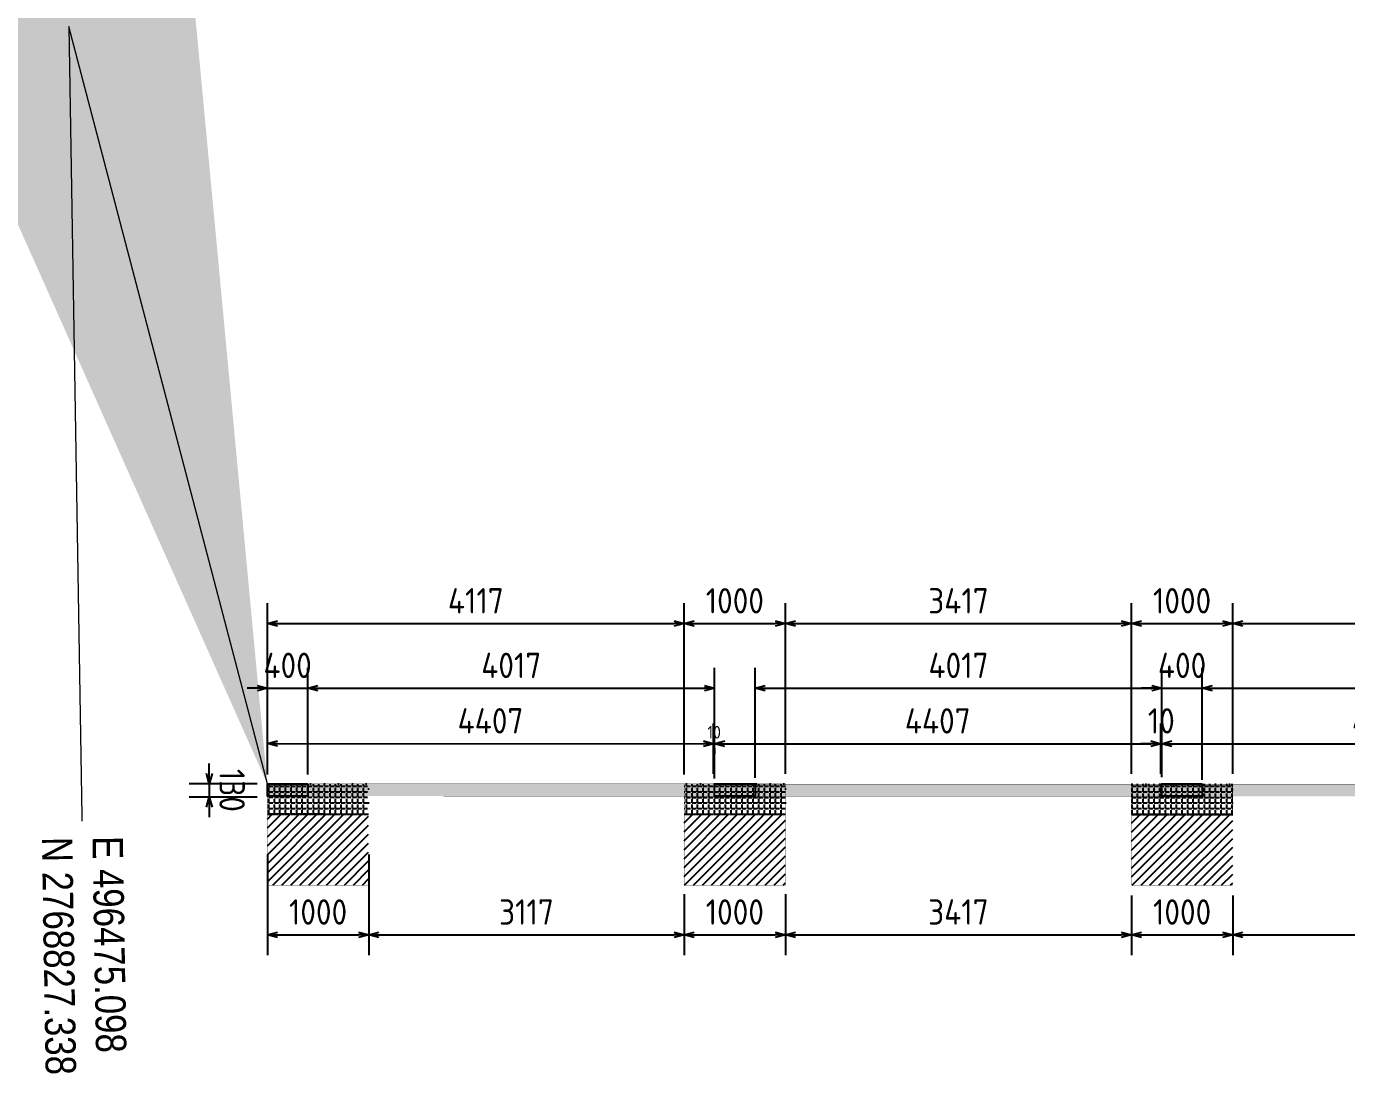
# Model space of a CAD drawing. Header units: centimetres. Extents: x -6122352 to 7132207, y -1694241 to 1947892.
# Drawn here: x 3269303 to 3282341, y 155933 to 166440 of the extents above; entities that cross this region are included whole.
import ezdxf

# ---------------------------------------------------------------- set-up
doc = ezdxf.new("R2010")
doc.units = ezdxf.units.CM
doc.header["$MEASUREMENT"] = 0
doc.header["$PDMODE"] = 66
doc.header["$PDSIZE"] = 100
doc.linetypes.add('DASHED2', pattern=[0.375, 0.25, -0.125])
for name, color, linetype in [('00-MI-DIM', 7, 'Continuous'), ('@MI-FOOTINGS', 7, 'Continuous'), ('@MI-TYPE-01', 30, 'Continuous'), ('@MI-TYPE-02', 6, 'Continuous')]:
    doc.layers.add(name, color=color, linetype=linetype)
doc.styles.add('Gen-Text', font='arial.ttf', dxfattribs={"height": 2.5})
doc.styles.add('JWC BHQ 3.00', font='swissc.ttf', dxfattribs={"height": 3})
doc.styles.add('Schueco-BEMSTIL', font='isocpeur.ttf', dxfattribs={"width": 0.9})
doc.dimstyles.new('Dim Arrow Ann', dxfattribs={"dimtxt": 2.5, "dimasz": 3, "dimexe": 1.5, "dimexo": 1.5, "dimgap": 1, "dimtad": 1, "dimdec": 0, "dimlfac": 1000, "dimzin": 0, "dimdsep": 46, "dimtxsty": 'Gen-Text', "dimblk": 'ARCHTICK', "dimcen": 0, "dimclrd": 7, "dimclre": 7, "dimclrt": 7, "dimadec": 0, "dimazin": 0, "dimtfac": 1, "dimtdec": 0, "dimtofl": 0, "dimtmove": 2, "dimatfit": 3, "dimfxl": 1, "dimtolj": 1, "dimtzin": 0, "dimlwd": 0, "dimlwe": 0, "dimarcsym": 0})
doc.dimstyles.new('MI- JWC-TXT-2.5 MM', dxfattribs={"dimscale": 1.5, "dimtxt": 2.5, "dimasz": 1, "dimexe": 2, "dimexo": 1, "dimgap": 1, "dimtad": 1, "dimdec": 0, "dimdsep": 46, "dimtxsty": 'Schueco-BEMSTIL', "dimblk": 'OPEN30', "dimcen": 0, "dimdle": 2, "dimclrd": 140, "dimclre": 8, "dimclrt": 40, "dimadec": 0, "dimazin": 2, "dimtfac": 1, "dimtdec": 0, "dimtix": 1, "dimtmove": 2, "dimatfit": 3, "dimldrblk": 'OPEN', "dimfxl": 2, "dimlwd": -1, "dimlwe": -1, "dimarcsym": 0})

# ---------------------------------------------------------------- blocks, each defined once
blk = doc.blocks.new('_ArchTick')
at = {"color": 0, "linetype": 'ByBlock', "const_width": 0.15}
blk.add_lwpolyline([(-0.5, -0.5), (0.5, 0.5)], dxfattribs=at)
blk = doc.blocks.new('T1-FOOTING')
at = {"transparency": 33554679}
h = blk.add_hatch(dxfattribs=at)
h.set_pattern_fill('ANGLE', color=256, scale=500)
h.set_pattern_definition([(0, (0, 0), (0, 137.5), [100, -37.5]), (90, (0, 0), (-137.5, 8e-15), [100, -37.5])])
h.paths.add_polyline_path([(-500, -300), (500, -300), (500, 0), (-500, 0)])
h.paths.add_polyline_path([(-499.75, -299.75), (499.75, -299.75), (499.75, -0.25), (-499.75, -0.25)], flags=16)
h = blk.add_hatch(dxfattribs=at)
h.set_pattern_fill('ANGLE', color=8, scale=200)
h.set_pattern_definition([(0, (0, 0), (0, 55), [40, -15]), (90, (0, 0), (-55, 3e-15), [40, -15])])
h.paths.add_polyline_path([(500, -300), (500, 0), (-500, 0), (-500, -300)])
h = blk.add_hatch(dxfattribs=at)
h.set_pattern_fill('ANSI31', color=8, scale=500)
h.paths.add_polyline_path([(500, -1000), (500, -300), (-500, -300), (-500, -1000)])
at = {"layer": '@MI-TYPE-01', "color": 240, "linetype": 'DASHED2', "true_color": 0xed1f24}
blk.add_line((-500, -300), (500, -300), dxfattribs=at)
at = {"layer": '@MI-TYPE-01', "color": 240, "true_color": 0xed1f24, "const_width": 2.5}
blk.add_lwpolyline([(-500, 0), (500, 0), (500, -1000), (-500, -1000)], close=True, dxfattribs=at)
blk = doc.blocks.new('RCC COPING')
at = {"layer": '@MI-TYPE-01', "transparency": 33554679}
h = blk.add_hatch(color=8, dxfattribs=at)
h.dxf.hatch_style = 1
h.paths.add_polyline_path([(60, 200), (-60, 200), (-60, -200), (60, -200)])
at = {"layer": '@MI-TYPE-01', "color": 30}
blk.add_lwpolyline([(-60, 200), (60, 200), (60, -200), (-60, -200)], close=True, dxfattribs=at)
blk = doc.blocks.new('_Open30')
at = {"color": 0, "linetype": 'ByBlock', "lineweight": -2}
for p, q in [((-1, 0.27), (0, 0)), ((0, 0), (-1, -0.27)), ((0, 0), (-1, 0))]:
    blk.add_line(p, q, dxfattribs=at)
blk = doc.blocks.new('*D5102')
at = {"layer": '@MI-TYPE-01', "color": 8, "transparency": 16777216}
for p, q in [((-100, 4407), (-597, 4407)), ((-100, 1), (-598, 1))]:
    blk.add_line(p, q, dxfattribs=at)
at = {"layer": '@MI-TYPE-01', "color": 140, "transparency": 16777216}
blk.add_line((-398, 101), (-397, 4307), dxfattribs=at)
at = {"layer": 'Defpoints', "color": 0, "transparency": 16777216}
for p in [(-397, 4407), (0, 4407), (0, 1)]:
    blk.add_point(p, dxfattribs=at)
at = {"layer": '@MI-TYPE-01', "color": 140, "transparency": 16777216, "xscale": 100, "yscale": 100, "zscale": 100}
for p, rotation in [((-397, 4407), 89.99209808025236), ((-398, 1), 269.9920980802524)]:
    blk.add_blockref('_Open30', p, dxfattribs=dict(at, rotation=rotation))
at = {"layer": '@MI-TYPE-01', "color": 40, "transparency": 16777216, "insert": (-623, 2204), "char_height": 250, "attachment_point": 5, "rotation": 89.9921, "style": 'Schueco-BEMSTIL'}
blk.add_mtext('4407', dxfattribs=at)
blk = doc.blocks.new('_Open')
at = {"color": 0, "linetype": 'ByBlock', "lineweight": -2}
for p, q in [((-1, 0.2), (0, 0)), ((-1, -0.2), (0, 0)), ((0, 0), (-1, 0))]:
    blk.add_line(p, q, dxfattribs=at)
blk = doc.blocks.new('*D5099')
at = {"layer": '@MI-TYPE-01', "color": 8, "transparency": 16777216}
for p, q in [((-98, 8824), (-597, 8824)), ((-99, 4417), (-597, 4417))]:
    blk.add_line(p, q, dxfattribs=at)
at = {"layer": '@MI-TYPE-01', "color": 140, "transparency": 16777216}
blk.add_line((-397, 4517), (-397, 8724), dxfattribs=at)
at = {"layer": 'Defpoints', "color": 0, "transparency": 16777216}
for p in [(-397, 8824), (2, 8824), (1, 4417)]:
    blk.add_point(p, dxfattribs=at)
at = {"layer": '@MI-TYPE-01', "color": 140, "transparency": 16777216, "xscale": 100, "yscale": 100, "zscale": 100}
for p, rotation in [((-397, 8824), 89.99209808025236), ((-397, 4417), 269.9920980802524)]:
    blk.add_blockref('_Open30', p, dxfattribs=dict(at, rotation=rotation))
at = {"layer": '@MI-TYPE-01', "color": 40, "transparency": 16777216, "insert": (-622, 6621), "char_height": 250, "attachment_point": 5, "rotation": 89.9921, "style": 'Schueco-BEMSTIL'}
blk.add_mtext('4407', dxfattribs=at)
blk = doc.blocks.new('*D5096')
at = {"layer": '@MI-TYPE-01', "color": 140, "transparency": 16777216}
for p, q in [((-397, 8934), (-397, 9034)), ((-397, 8824), (-397, 8834)), ((-397, 8724), (-397, 8624))]:
    blk.add_line(p, q, dxfattribs=at)
at = {"layer": '@MI-TYPE-01', "color": 8, "transparency": 16777216}
for p, q in [((-98, 8834), (-597, 8834)), ((-98, 8824), (-597, 8824))]:
    blk.add_line(p, q, dxfattribs=at)
at = {"layer": 'Defpoints', "color": 0, "transparency": 16777216}
for p in [(-397, 8834), (2, 8834), (2, 8824)]:
    blk.add_point(p, dxfattribs=at)
at = {"layer": '@MI-TYPE-01', "color": 140, "transparency": 16777216, "xscale": 100, "yscale": 100, "zscale": 100}
for p, rotation in [((-397, 8834), 269.9920980802524), ((-397, 8824), 89.99209808025236)]:
    blk.add_blockref('_Open30', p, dxfattribs=dict(at, rotation=rotation))
at = {"layer": '@MI-TYPE-01', "color": 40, "transparency": 16777216, "insert": (-622, 8829), "char_height": 250, "attachment_point": 5, "rotation": 89.9921, "style": 'Schueco-BEMSTIL'}
blk.add_mtext('10', dxfattribs=at)
blk = doc.blocks.new('*D5093')
at = {"layer": '@MI-TYPE-01', "color": 8, "transparency": 16777216}
for p, q in [((-97, 13241), (-596, 13241)), ((-98, 8834), (-597, 8834))]:
    blk.add_line(p, q, dxfattribs=at)
at = {"layer": '@MI-TYPE-01', "color": 140, "transparency": 16777216}
blk.add_line((-397, 8934), (-396, 13141), dxfattribs=at)
at = {"layer": 'Defpoints', "color": 0, "transparency": 16777216}
for p in [(-396, 13241), (3, 13240), (2, 8834)]:
    blk.add_point(p, dxfattribs=at)
at = {"layer": '@MI-TYPE-01', "color": 140, "transparency": 16777216, "xscale": 100, "yscale": 100, "zscale": 100}
for p, rotation in [((-396, 13241), 89.99209808025236), ((-397, 8834), 269.9920980802524)]:
    blk.add_blockref('_Open30', p, dxfattribs=dict(at, rotation=rotation))
at = {"layer": '@MI-TYPE-01', "color": 40, "transparency": 16777216, "insert": (-621, 11037), "char_height": 250, "attachment_point": 5, "rotation": 89.9921, "style": 'Schueco-BEMSTIL'}
blk.add_mtext('4407', dxfattribs=at)
blk = doc.blocks.new('*D5081')
at = {"layer": '@MI-TYPE-02', "color": 140, "transparency": 16777216}
for p, q in [((-945, 500), (-945, 600)), ((-945, 0), (-945, 400)), ((-945, -100), (-945, -200))]:
    blk.add_line(p, q, dxfattribs=at)
at = {"layer": '@MI-TYPE-02', "color": 8, "transparency": 16777216}
for p, q in [((-94, 400), (-1145, 400)), ((-94, 0), (-1145, 0))]:
    blk.add_line(p, q, dxfattribs=at)
at = {"layer": 'Defpoints', "color": 0, "transparency": 16777216}
for p in [(-945, 400), (6, 400), (6, 0)]:
    blk.add_point(p, dxfattribs=at)
at = {"layer": '@MI-TYPE-02', "color": 140, "transparency": 16777216, "xscale": 100, "yscale": 100, "zscale": 100}
for p, rotation in [((-945, 400), 270), ((-945, 0), 90)]:
    blk.add_blockref('_Open30', p, dxfattribs=dict(at, rotation=rotation))
at = {"layer": '@MI-TYPE-02', "color": 40, "transparency": 16777216, "insert": (-1170, 200), "char_height": 250, "attachment_point": 5, "rotation": 90, "style": 'Schueco-BEMSTIL'}
blk.add_mtext('400', dxfattribs=at)
blk = doc.blocks.new('*D5078')
at = {"layer": '@MI-TYPE-02', "color": 8, "transparency": 16777216}
for p, q in [((-53, 4417), (-1145, 4417)), ((-94, 400), (-1145, 400))]:
    blk.add_line(p, q, dxfattribs=at)
at = {"layer": '@MI-TYPE-02', "color": 140, "transparency": 16777216}
blk.add_line((-945, 500), (-945, 4317), dxfattribs=at)
at = {"layer": 'Defpoints', "color": 0, "transparency": 16777216}
for p in [(-945, 4417), (47, 4417), (6, 400)]:
    blk.add_point(p, dxfattribs=at)
at = {"layer": '@MI-TYPE-02', "color": 140, "transparency": 16777216, "xscale": 100, "yscale": 100, "zscale": 100}
for p, rotation in [((-945, 4417), 90), ((-945, 400), 270)]:
    blk.add_blockref('_Open30', p, dxfattribs=dict(at, rotation=rotation))
at = {"layer": '@MI-TYPE-02', "color": 40, "transparency": 16777216, "insert": (-1170, 2409), "char_height": 250, "attachment_point": 5, "rotation": 90, "style": 'Schueco-BEMSTIL'}
blk.add_mtext('4017', dxfattribs=at)
blk = doc.blocks.new('*D5075')
at = {"layer": '@MI-TYPE-02', "color": 8, "transparency": 16777216}
for p, q in [((-65, 8834), (-1145, 8834)), ((-61, 4817), (-1145, 4817))]:
    blk.add_line(p, q, dxfattribs=at)
at = {"layer": '@MI-TYPE-02', "color": 140, "transparency": 16777216}
blk.add_line((-945, 4917), (-945, 8734), dxfattribs=at)
at = {"layer": 'Defpoints', "color": 0, "transparency": 16777216}
for p in [(-945, 8834), (35, 8834), (39, 4817)]:
    blk.add_point(p, dxfattribs=at)
at = {"layer": '@MI-TYPE-02', "color": 140, "transparency": 16777216, "xscale": 100, "yscale": 100, "zscale": 100}
for p, rotation in [((-945, 8834), 90), ((-945, 4817), 270)]:
    blk.add_blockref('_Open30', p, dxfattribs=dict(at, rotation=rotation))
at = {"layer": '@MI-TYPE-02', "color": 40, "transparency": 16777216, "insert": (-1170, 6826), "char_height": 250, "attachment_point": 5, "rotation": 90, "style": 'Schueco-BEMSTIL'}
blk.add_mtext('4017', dxfattribs=at)
blk = doc.blocks.new('*D5058')
at = {"layer": '@MI-TYPE-02', "color": 140, "transparency": 16777216}
for p, q in [((-945, 9334), (-945, 9434)), ((-945, 8834), (-945, 9234)), ((-945, 8734), (-945, 8634))]:
    blk.add_line(p, q, dxfattribs=at)
at = {"layer": '@MI-TYPE-02', "color": 8, "transparency": 16777216}
for p, q in [((-39, 9234), (-1145, 9234)), ((-65, 8834), (-1145, 8834))]:
    blk.add_line(p, q, dxfattribs=at)
at = {"layer": 'Defpoints', "color": 0, "transparency": 16777216}
for p in [(-945, 9234), (61, 9234), (35, 8834)]:
    blk.add_point(p, dxfattribs=at)
at = {"layer": '@MI-TYPE-02', "color": 140, "transparency": 16777216, "xscale": 100, "yscale": 100, "zscale": 100}
for p, rotation in [((-945, 9234), 270), ((-945, 8834), 90)]:
    blk.add_blockref('_Open30', p, dxfattribs=dict(at, rotation=rotation))
at = {"layer": '@MI-TYPE-02', "color": 40, "transparency": 16777216, "insert": (-1170, 9034), "char_height": 250, "attachment_point": 5, "rotation": 90, "style": 'Schueco-BEMSTIL'}
blk.add_mtext('400', dxfattribs=at)
blk = doc.blocks.new('*D5072')
at = {"layer": '@MI-TYPE-02', "color": 8, "transparency": 16777216}
for p, q in [((-37, 13251), (-1145, 13251)), ((-39, 9234), (-1145, 9234))]:
    blk.add_line(p, q, dxfattribs=at)
at = {"layer": '@MI-TYPE-02', "color": 140, "transparency": 16777216}
blk.add_line((-945, 9334), (-945, 13151), dxfattribs=at)
at = {"layer": 'Defpoints', "color": 0, "transparency": 16777216}
for p in [(-945, 13251), (63, 13251), (61, 9234)]:
    blk.add_point(p, dxfattribs=at)
at = {"layer": '@MI-TYPE-02', "color": 140, "transparency": 16777216, "xscale": 100, "yscale": 100, "zscale": 100}
for p, rotation in [((-945, 13251), 90), ((-945, 9234), 270)]:
    blk.add_blockref('_Open30', p, dxfattribs=dict(at, rotation=rotation))
at = {"layer": '@MI-TYPE-02', "color": 40, "transparency": 16777216, "insert": (-1170, 11242), "char_height": 250, "attachment_point": 5, "rotation": 90, "style": 'Schueco-BEMSTIL'}
blk.add_mtext('4017', dxfattribs=at)
blk = doc.blocks.new('*D5030')
at = {"layer": '@MI-TYPE-01', "color": 8, "transparency": 16777216}
for p, q in [((-94, 4117), (-1783, 4117)), ((-94, 0), (-1783, 0))]:
    blk.add_line(p, q, dxfattribs=at)
at = {"layer": '@MI-TYPE-01', "color": 140, "transparency": 16777216}
blk.add_line((-1583, 100), (-1583, 4017), dxfattribs=at)
at = {"layer": 'Defpoints', "color": 0, "transparency": 16777216}
for p in [(-1583, 4117), (6, 4117), (6, 0)]:
    blk.add_point(p, dxfattribs=at)
at = {"layer": '@MI-TYPE-01', "color": 140, "transparency": 16777216, "xscale": 100, "yscale": 100, "zscale": 100}
for p, rotation in [((-1583, 4117), 90), ((-1583, 0), 270)]:
    blk.add_blockref('_Open30', p, dxfattribs=dict(at, rotation=rotation))
at = {"layer": '@MI-TYPE-01', "color": 40, "transparency": 16777216, "insert": (-1808, 2059), "char_height": 250, "attachment_point": 5, "rotation": 90, "style": 'Schueco-BEMSTIL'}
blk.add_mtext('4117', dxfattribs=at)
blk = doc.blocks.new('*D5034')
at = {"layer": '@MI-TYPE-01', "color": 8, "transparency": 16777216}
for p, q in [((-98, 5117), (-1783, 5117)), ((-94, 4117), (-1783, 4117))]:
    blk.add_line(p, q, dxfattribs=at)
at = {"layer": '@MI-TYPE-01', "color": 140, "transparency": 16777216}
blk.add_line((-1583, 4217), (-1583, 5017), dxfattribs=at)
at = {"layer": 'Defpoints', "color": 0, "transparency": 16777216}
for p in [(-1583, 5117), (2, 5117), (6, 4117)]:
    blk.add_point(p, dxfattribs=at)
at = {"layer": '@MI-TYPE-01', "color": 140, "transparency": 16777216, "xscale": 100, "yscale": 100, "zscale": 100}
for p, rotation in [((-1583, 5117), 90), ((-1583, 4117), 270)]:
    blk.add_blockref('_Open30', p, dxfattribs=dict(at, rotation=rotation))
at = {"layer": '@MI-TYPE-01', "color": 40, "transparency": 16777216, "insert": (-1808, 4617), "char_height": 250, "attachment_point": 5, "rotation": 90, "style": 'Schueco-BEMSTIL'}
blk.add_mtext('1000', dxfattribs=at)
blk = doc.blocks.new('*D5066')
at = {"layer": '@MI-TYPE-01', "color": 8, "transparency": 16777216}
for p, q in [((-99, 8534), (-1783, 8534)), ((-98, 5117), (-1783, 5117))]:
    blk.add_line(p, q, dxfattribs=at)
at = {"layer": '@MI-TYPE-01', "color": 140, "transparency": 16777216}
blk.add_line((-1583, 5217), (-1583, 8434), dxfattribs=at)
at = {"layer": 'Defpoints', "color": 0, "transparency": 16777216}
for p in [(-1583, 8534), (1, 8534), (2, 5117)]:
    blk.add_point(p, dxfattribs=at)
at = {"layer": '@MI-TYPE-01', "color": 140, "transparency": 16777216, "xscale": 100, "yscale": 100, "zscale": 100}
for p, rotation in [((-1583, 8534), 90), ((-1583, 5117), 270)]:
    blk.add_blockref('_Open30', p, dxfattribs=dict(at, rotation=rotation))
at = {"layer": '@MI-TYPE-01', "color": 40, "transparency": 16777216, "insert": (-1808, 6826), "char_height": 250, "attachment_point": 5, "rotation": 90, "style": 'Schueco-BEMSTIL'}
blk.add_mtext('3417', dxfattribs=at)
blk = doc.blocks.new('*D5038')
at = {"layer": '@MI-TYPE-01', "color": 8, "transparency": 16777216}
for p, q in [((-99, 9534), (-1783, 9534)), ((-99, 8534), (-1783, 8534))]:
    blk.add_line(p, q, dxfattribs=at)
at = {"layer": '@MI-TYPE-01', "color": 140, "transparency": 16777216}
blk.add_line((-1583, 8634), (-1583, 9434), dxfattribs=at)
at = {"layer": 'Defpoints', "color": 0, "transparency": 16777216}
for p in [(-1583, 9534), (1, 9534), (1, 8534)]:
    blk.add_point(p, dxfattribs=at)
at = {"layer": '@MI-TYPE-01', "color": 140, "transparency": 16777216, "xscale": 100, "yscale": 100, "zscale": 100}
for p, rotation in [((-1583, 9534), 90), ((-1583, 8534), 270)]:
    blk.add_blockref('_Open30', p, dxfattribs=dict(at, rotation=rotation))
at = {"layer": '@MI-TYPE-01', "color": 40, "transparency": 16777216, "insert": (-1808, 9034), "char_height": 250, "attachment_point": 5, "rotation": 90, "style": 'Schueco-BEMSTIL'}
blk.add_mtext('1000', dxfattribs=at)
blk = doc.blocks.new('*D5042')
at = {"layer": '@MI-TYPE-01', "color": 8, "transparency": 16777216}
for p, q in [((-97, 12950), (-1783, 12950)), ((-99, 9534), (-1783, 9534))]:
    blk.add_line(p, q, dxfattribs=at)
at = {"layer": '@MI-TYPE-01', "color": 140, "transparency": 16777216}
blk.add_line((-1583, 9634), (-1583, 12850), dxfattribs=at)
at = {"layer": 'Defpoints', "color": 0, "transparency": 16777216}
for p in [(-1583, 12950), (3, 12950), (1, 9534)]:
    blk.add_point(p, dxfattribs=at)
at = {"layer": '@MI-TYPE-01', "color": 140, "transparency": 16777216, "xscale": 100, "yscale": 100, "zscale": 100}
for p, rotation in [((-1583, 12950), 90), ((-1583, 9534), 270)]:
    blk.add_blockref('_Open30', p, dxfattribs=dict(at, rotation=rotation))
at = {"layer": '@MI-TYPE-01', "color": 40, "transparency": 16777216, "insert": (-1808, 11242), "char_height": 250, "attachment_point": 5, "rotation": 90, "style": 'Schueco-BEMSTIL'}
blk.add_mtext('3417', dxfattribs=at)
blk = doc.blocks.new('*D3636')
at = {"layer": '@MI-TYPE-02', "color": 8, "transparency": 16777216}
for p, q in [((5768, -107448), (6760, -107448)), ((5768, -108448), (6760, -108448))]:
    blk.add_line(p, q, dxfattribs=at)
at = {"layer": '@MI-TYPE-02', "color": 140, "transparency": 16777216}
blk.add_line((6560, -108348), (6560, -107548), dxfattribs=at)
at = {"layer": 'Defpoints', "color": 0, "transparency": 16777216}
for p in [(5668, -107448), (6560, -107448), (5668, -108448)]:
    blk.add_point(p, dxfattribs=at)
at = {"layer": '@MI-TYPE-02', "color": 140, "transparency": 16777216, "xscale": 100, "yscale": 100, "zscale": 100}
for p, rotation in [((6560, -107448), 90), ((6560, -108448), 270)]:
    blk.add_blockref('_Open30', p, dxfattribs=dict(at, rotation=rotation))
at = {"layer": '@MI-TYPE-02', "color": 40, "transparency": 16777216, "insert": (6335, -107948), "char_height": 250, "attachment_point": 5, "rotation": 90, "style": 'Schueco-BEMSTIL'}
blk.add_mtext('1000', dxfattribs=at)
blk = doc.blocks.new('*D3637')
at = {"layer": '@MI-TYPE-02', "color": 8, "transparency": 16777216}
for p, q in [((6158, -104332), (6760, -104332)), ((5768, -107448), (6760, -107448))]:
    blk.add_line(p, q, dxfattribs=at)
at = {"layer": '@MI-TYPE-02', "color": 140, "transparency": 16777216}
blk.add_line((6560, -107348), (6560, -104432), dxfattribs=at)
at = {"layer": 'Defpoints', "color": 0, "transparency": 16777216}
for p in [(6058, -104332), (6560, -104332), (5668, -107448)]:
    blk.add_point(p, dxfattribs=at)
at = {"layer": '@MI-TYPE-02', "color": 140, "transparency": 16777216, "xscale": 100, "yscale": 100, "zscale": 100}
for p, rotation in [((6560, -104332), 90), ((6560, -107448), 270)]:
    blk.add_blockref('_Open30', p, dxfattribs=dict(at, rotation=rotation))
at = {"layer": '@MI-TYPE-02', "color": 40, "transparency": 16777216, "insert": (6335, -105890), "char_height": 250, "attachment_point": 5, "rotation": 90, "style": 'Schueco-BEMSTIL'}
blk.add_mtext('3117', dxfattribs=at)
blk = doc.blocks.new('*D3638')
at = {"layer": '@MI-TYPE-02', "color": 8, "transparency": 16777216}
for p, q in [((6158, -103332), (6760, -103332)), ((6158, -104332), (6760, -104332))]:
    blk.add_line(p, q, dxfattribs=at)
at = {"layer": '@MI-TYPE-02', "color": 140, "transparency": 16777216}
blk.add_line((6560, -104232), (6560, -103432), dxfattribs=at)
at = {"layer": 'Defpoints', "color": 0, "transparency": 16777216}
for p in [(6058, -103332), (6560, -103332), (6058, -104332)]:
    blk.add_point(p, dxfattribs=at)
at = {"layer": '@MI-TYPE-02', "color": 140, "transparency": 16777216, "xscale": 100, "yscale": 100, "zscale": 100}
for p, rotation in [((6560, -103332), 90), ((6560, -104332), 270)]:
    blk.add_blockref('_Open30', p, dxfattribs=dict(at, rotation=rotation))
at = {"layer": '@MI-TYPE-02', "color": 40, "transparency": 16777216, "insert": (6335, -103832), "char_height": 250, "attachment_point": 5, "rotation": 90, "style": 'Schueco-BEMSTIL'}
blk.add_mtext('1000', dxfattribs=at)
blk = doc.blocks.new('*D3639')
at = {"layer": '@MI-TYPE-02', "color": 8, "transparency": 16777216}
for p, q in [((6171, -99915), (6760, -99915)), ((6170, -103332), (6760, -103332))]:
    blk.add_line(p, q, dxfattribs=at)
at = {"layer": '@MI-TYPE-02', "color": 140, "transparency": 16777216}
blk.add_line((6560, -103232), (6560, -100015), dxfattribs=at)
at = {"layer": 'Defpoints', "color": 0, "transparency": 16777216}
for p in [(6071, -99915), (6560, -99915), (6070, -103332)]:
    blk.add_point(p, dxfattribs=at)
at = {"layer": '@MI-TYPE-02', "color": 140, "transparency": 16777216, "xscale": 100, "yscale": 100, "zscale": 100}
for p, rotation in [((6560, -99915), 90), ((6560, -103332), 270)]:
    blk.add_blockref('_Open30', p, dxfattribs=dict(at, rotation=rotation))
at = {"layer": '@MI-TYPE-02', "color": 40, "transparency": 16777216, "insert": (6335, -101624), "char_height": 250, "attachment_point": 5, "rotation": 90, "style": 'Schueco-BEMSTIL'}
blk.add_mtext('3417', dxfattribs=at)
blk = doc.blocks.new('*D3640')
at = {"layer": '@MI-TYPE-02', "color": 8, "transparency": 16777216}
for p, q in [((6171, -98915), (6760, -98915)), ((6171, -99915), (6760, -99915))]:
    blk.add_line(p, q, dxfattribs=at)
at = {"layer": '@MI-TYPE-02', "color": 140, "transparency": 16777216}
blk.add_line((6560, -99815), (6560, -99015), dxfattribs=at)
at = {"layer": 'Defpoints', "color": 0, "transparency": 16777216}
for p in [(6071, -98915), (6560, -98915), (6071, -99915)]:
    blk.add_point(p, dxfattribs=at)
at = {"layer": '@MI-TYPE-02', "color": 140, "transparency": 16777216, "xscale": 100, "yscale": 100, "zscale": 100}
for p, rotation in [((6560, -98915), 90), ((6560, -99915), 270)]:
    blk.add_blockref('_Open30', p, dxfattribs=dict(at, rotation=rotation))
at = {"layer": '@MI-TYPE-02', "color": 40, "transparency": 16777216, "insert": (6335, -99415), "char_height": 250, "attachment_point": 5, "rotation": 90, "style": 'Schueco-BEMSTIL'}
blk.add_mtext('1000', dxfattribs=at)
blk = doc.blocks.new('*D3641')
at = {"layer": '@MI-TYPE-02', "color": 8, "transparency": 16777216}
for p, q in [((6173, -95499), (6760, -95499)), ((6171, -98915), (6760, -98915))]:
    blk.add_line(p, q, dxfattribs=at)
at = {"layer": '@MI-TYPE-02', "color": 140, "transparency": 16777216}
blk.add_line((6560, -98815), (6560, -95599), dxfattribs=at)
at = {"layer": 'Defpoints', "color": 0, "transparency": 16777216}
for p in [(6073, -95499), (6560, -95499), (6071, -98915)]:
    blk.add_point(p, dxfattribs=at)
at = {"layer": '@MI-TYPE-02', "color": 140, "transparency": 16777216, "xscale": 100, "yscale": 100, "zscale": 100}
for p, rotation in [((6560, -95499), 90), ((6560, -98915), 270)]:
    blk.add_blockref('_Open30', p, dxfattribs=dict(at, rotation=rotation))
at = {"layer": '@MI-TYPE-02', "color": 40, "transparency": 16777216, "insert": (6335, -97207), "char_height": 250, "attachment_point": 5, "rotation": 90, "style": 'Schueco-BEMSTIL'}
blk.add_mtext('3417', dxfattribs=at)
blk = doc.blocks.new('*D3646')
at = {"layer": '@MI-TYPE-01', "color": 8, "transparency": 16777216}
for p, q in [((5069, -108549), (5069, -109222)), ((5200, -108548), (5200, -109222))]:
    blk.add_line(p, q, dxfattribs=at)
at = {"layer": '@MI-TYPE-01', "color": 140, "transparency": 16777216}
for p, q in [((4969, -109022), (4869, -109022)), ((5069, -109022), (5200, -109022)), ((5300, -109022), (5400, -109022))]:
    blk.add_line(p, q, dxfattribs=at)
at = {"layer": 'Defpoints', "color": 0, "transparency": 16777216}
for p in [(5069, -108449), (5200, -108448), (5200, -109022)]:
    blk.add_point(p, dxfattribs=at)
at = {"layer": '@MI-TYPE-01', "color": 140, "transparency": 16777216, "xscale": 100, "yscale": 100, "zscale": 100}
blk.add_blockref('_Open30', (5069, -109022), dxfattribs=at)
at = {"layer": '@MI-TYPE-01', "color": 140, "transparency": 16777216, "xscale": 100, "yscale": 100, "zscale": 100, "rotation": 180}
blk.add_blockref('_Open30', (5200, -109022), dxfattribs=at)
at = {"layer": '@MI-TYPE-01', "color": 40, "transparency": 16777216, "insert": (5134, -108797), "char_height": 250, "attachment_point": 5, "style": 'Schueco-BEMSTIL'}
blk.add_mtext('130', dxfattribs=at)
blk = doc.blocks.new('*D5147')
at = {"layer": '@MI-TYPE-01', "color": 140, "transparency": 16777216}
for p, q in [((3276040, 159358), (3275990, 159358)), ((3276090, 159358), (3276100, 159358)), ((3276150, 159358), (3276200, 159358))]:
    blk.add_line(p, q, dxfattribs=at)
at = {"layer": '@MI-TYPE-01', "color": 8, "transparency": 16777216}
for p, q in [((3276090, 159309), (3276090, 159258)), ((3276100, 159309), (3276100, 159258))]:
    blk.add_line(p, q, dxfattribs=at)
at = {"layer": 'Defpoints', "color": 0, "transparency": 16777216}
for p in [(3276090, 159359), (3276100, 159359), (3276100, 159358)]:
    blk.add_point(p, dxfattribs=at)
at = {"layer": '@MI-TYPE-01', "color": 140, "transparency": 16777216, "xscale": 50, "yscale": 50, "zscale": 50}
blk.add_blockref('_Open30', (3276090, 159358), dxfattribs=at)
at = {"layer": '@MI-TYPE-01', "color": 140, "transparency": 16777216, "xscale": 50, "yscale": 50, "zscale": 50, "rotation": 180}
blk.add_blockref('_Open30', (3276100, 159358), dxfattribs=at)
at = {"layer": '@MI-TYPE-01', "color": 40, "transparency": 16777216, "insert": (3276095, 159471), "char_height": 125, "attachment_point": 5, "style": 'Schueco-BEMSTIL'}
blk.add_mtext('10', dxfattribs=at)
blk = doc.blocks.new('A$Cc9a2d71b')
at = {"layer": '@MI-TYPE-01', "transparency": 33554679}
h = blk.add_hatch(color=256, dxfattribs=at)
h.dxf.hatch_style = 1
h.paths.add_polyline_path([(-0.2, 0.6), (0.4, 4407.2), (120.4, 4407.2), (119.8, 0.6)])
h.paths.add_polyline_path([(1.5, 4417.2), (2.1, 8823.9), (121, 8823.9), (120.4, 4417.2)])
h.paths.add_polyline_path([(2.3, 8833.9), (2.9, 13240.5), (123.1, 13240.5), (122.5, 8833.9)])
h.paths.add_polyline_path([(2.1, 13250.5), (2.8, 18154.9), (124.8, 18154.9), (124.1, 13250.5)])
at = {"layer": '@MI-TYPE-01', "color": 30, "const_width": 2.5}
for points in [[(2.3, 8833.9), (2.9, 13240.5), (123.1, 13240.5), (122.5, 8833.9)], [(1.5, 4417.2), (2.1, 8823.9), (121, 8823.9), (120.4, 4417.2)], [(-0.2, 0.6), (0.4, 4407.2), (120.4, 4407.2), (119.8, 0.6)]]:
    blk.add_lwpolyline(points, close=True, dxfattribs=at)
at = {"layer": '@MI-FOOTINGS', "color": 240, "true_color": 0xed1f24, "rotation": 89.99209808025238}
for p in [(1, 9033.9), (0.4, 4617.2), (-0.2, 500.6)]:
    blk.add_blockref('T1-FOOTING', p, dxfattribs=at)
at = {"layer": '@MI-TYPE-01', "color": 30}
for p in [(61, 9033.9), (60.4, 4617.2), (59.8, 200.6)]:
    blk.add_blockref('RCC COPING', p, dxfattribs=at)
for base, p1, p2, picture, middle in [((-396.1, 13240.6), (2.3, 8833.9), (3.1, 13240.5), '*D5093', (-621.4, 11037.3)), ((-396.7, 8834), (2.3, 8823.9), (2.3, 8833.9), '*D5096', (-621.7, 8829)), ((-396.7, 8823.9), (1.5, 4417.2), (2.3, 8823.9), '*D5099', (-622, 6620.6)), ((-397.4, 4407.3), (-0.2, 0.6), (0.4, 4407.2), '*D5102', (-622.7, 2204))]:
    dim = blk.add_linear_dim(base=base, p1=p1, p2=p2, angle=89.9921, dimstyle='MI- JWC-TXT-2.5 MM', dxfattribs=at)
    dim.commit()
    dim.dimension.update_dxf_attribs({"geometry": picture, "text_midpoint": middle})
at = {"layer": '@MI-TYPE-01'}
for base, p1, p2, picture, middle in [((-1582.5, 12950.5), (1, 9533.9), (3.1, 12950.5), '*D5042', (-1807.5, 11242.2)), ((-1582.5, 9533.9), (0.9, 8533.9), (1, 9533.9), '*D5038', (-1807.5, 9033.9)), ((-1582.5, 8533.9), (1.6, 5117.2), (0.9, 8533.9), '*D5066', (-1807.5, 6825.6)), ((-1582.5, 5117.2), (6.3, 4117.2), (1.6, 5117.2), '*D5034', (-1807.5, 4617.2)), ((-1582.6, 4117.2), (6.3, 0), (6.3, 4117.2), '*D5030', (-1807.6, 2058.6))]:
    dim = blk.add_linear_dim(base=base, p1=p1, p2=p2, angle=90, dimstyle='MI- JWC-TXT-2.5 MM', dxfattribs=at)
    dim.commit()
    dim.dimension.update_dxf_attribs({"geometry": picture, "text_midpoint": middle})
at = {"layer": '@MI-TYPE-02', "color": 30}
for base, p1, p2, picture, middle in [((-944.7, 13250.5), (61, 9233.9), (63.1, 13250.5), '*D5072', (-944.7, 11242.2)), ((-944.7, 9233.9), (35.5, 8833.9), (61, 9233.9), '*D5058', (-944.7, 9033.9)), ((-944.7, 8833.9), (38.9, 4817.2), (35.5, 8833.9), '*D5075', (-944.7, 6825.6)), ((-944.7, 4417.2), (6.4, 400), (46.9, 4417.2), '*D5078', (-944.7, 2408.6))]:
    dim = blk.add_linear_dim(base=base, p1=p1, p2=p2, angle=90, dimstyle='MI- JWC-TXT-2.5 MM', dxfattribs=at)
    dim.commit()
    dim.dimension.update_dxf_attribs({"geometry": picture, "text_midpoint": middle, "dimtype": 160})
dim = blk.add_linear_dim(base=(-944.7, 400), p1=(6.3, 0), p2=(6.4, 400), angle=90, dimstyle='MI- JWC-TXT-2.5 MM', dxfattribs=at)
dim.commit()
dim.dimension.update_dxf_attribs({"geometry": '*D5081', "text_midpoint": (-1169.7, 200)})
blk = doc.blocks.new('A$C0d904620')
at = {"layer": '@MI-TYPE-02'}
blk.add_blockref('A$Cc9a2d71b', (-198.7, -99.3), dxfattribs=at)
at = {"layer": '@MI-TYPE-01'}
dim = blk.add_linear_dim(base=(-69, -672.7), p1=(-199.3, -99.3), p2=(-69, -98.7), dimstyle='MI- JWC-TXT-2.5 MM', dxfattribs=at)
dim.commit()
dim.dimension.update_dxf_attribs({"geometry": '*D3646', "text_midpoint": (-134.1, -447.7), "insert": (-5268.6, 108349.7)})
at = {"layer": '@MI-TYPE-02'}
for base, p1, p2, picture, middle, set_off in [((1291.3, 12851.1), (802.3, 9434.5), (804.3, 12851.1), '*D3641', (1066.3, 11142.8), (-5268.6, 108349.7)), ((1291.3, 9434.5), (802.2, 8434.5), (802.3, 9434.5), '*D3640', (1066.3, 8934.5), (-5268.6, 108349.7)), ((1291.3, 8434.5), (801.7, 5017.8), (802.2, 8434.5), '*D3639', (1066.3, 6726.1), (-5268.6, 108349.7)), ((1291.3, 5017.8), (789.4, 4017.8), (789.5, 5017.8), '*D3638', (1066.3, 4517.8), (-5268.6, 108349.7)), ((1291.3355, 4017.8129), (399.252, 901.269), (789.399, 4017.8129), '*D3637', (1066.3355, 2459.5409), (-5268.5696, 108349.7142)), ((1291.3, 901.3), (399.1, -98.7), (399.3, 901.3), '*D3636', (1066.3, 401.3), (-5268.6, 108349.7))]:
    dim = blk.add_linear_dim(base=base, p1=p1, p2=p2, angle=90, dimstyle='MI- JWC-TXT-2.5 MM', dxfattribs=at)
    dim.commit()
    dim.dimension.update_dxf_attribs({"geometry": picture, "text_midpoint": middle, "insert": set_off})
at = {"annotation_type": 0, "has_hookline": 1, "hookline_direction": 0, "text_width": 2372.5, "horizontal_direction": (0.999863, 0.016569, 0)}
blk.add_leader([(-198.7, -99.3), (-7678.1, -2061), (320.8, -1928.4)], dimstyle='Dim Arrow Ann', override={"dimscale": 0, "dimasz": 8000, "dimtad": 0}, dxfattribs=at)
at = {"layer": '00-MI-DIM', "color": 20, "insert": (320.8, -1928.4), "char_height": 300, "attachment_point": 4, "rotation": 0.94937, "style": 'JWC BHQ 3.00', "bg_fill": 3, "box_fill_scale": 1.5, "bg_fill_color": 256, "bg_fill_true_color": 13158600, "bg_fill_transparency": 0}
blk.add_mtext('\\A1;E 496475.098\\PN 2768827.338', dxfattribs=at)

msp = doc.modelspace()

# ---------------------------------------------------------------- block references
at = {"layer": '@MI-TYPE-01', "rotation": 270}
msp.add_blockref('A$C0d904620', (3271781.55836, 158762.4224), dxfattribs=at)

# ---------------------------------------------------------------- next in the draw order: dimensions: what is measured, and where the dimension line sits
at = {"layer": '@MI-TYPE-01', "color": 30}
dim = msp.add_linear_dim(base=(3276099.56415, 159358.49295), p1=(3276089.51741, 159358.50812), p2=(3276099.56415, 159358.50674), dimstyle='MI- JWC-TXT-2.5 MM', dxfattribs=at)
dim.commit()
dim.dimension.update_dxf_attribs({"geometry": '*D5147', "text_midpoint": (3276094.54078, 159470.99295)})

doc.saveas('drawing.dxf')
